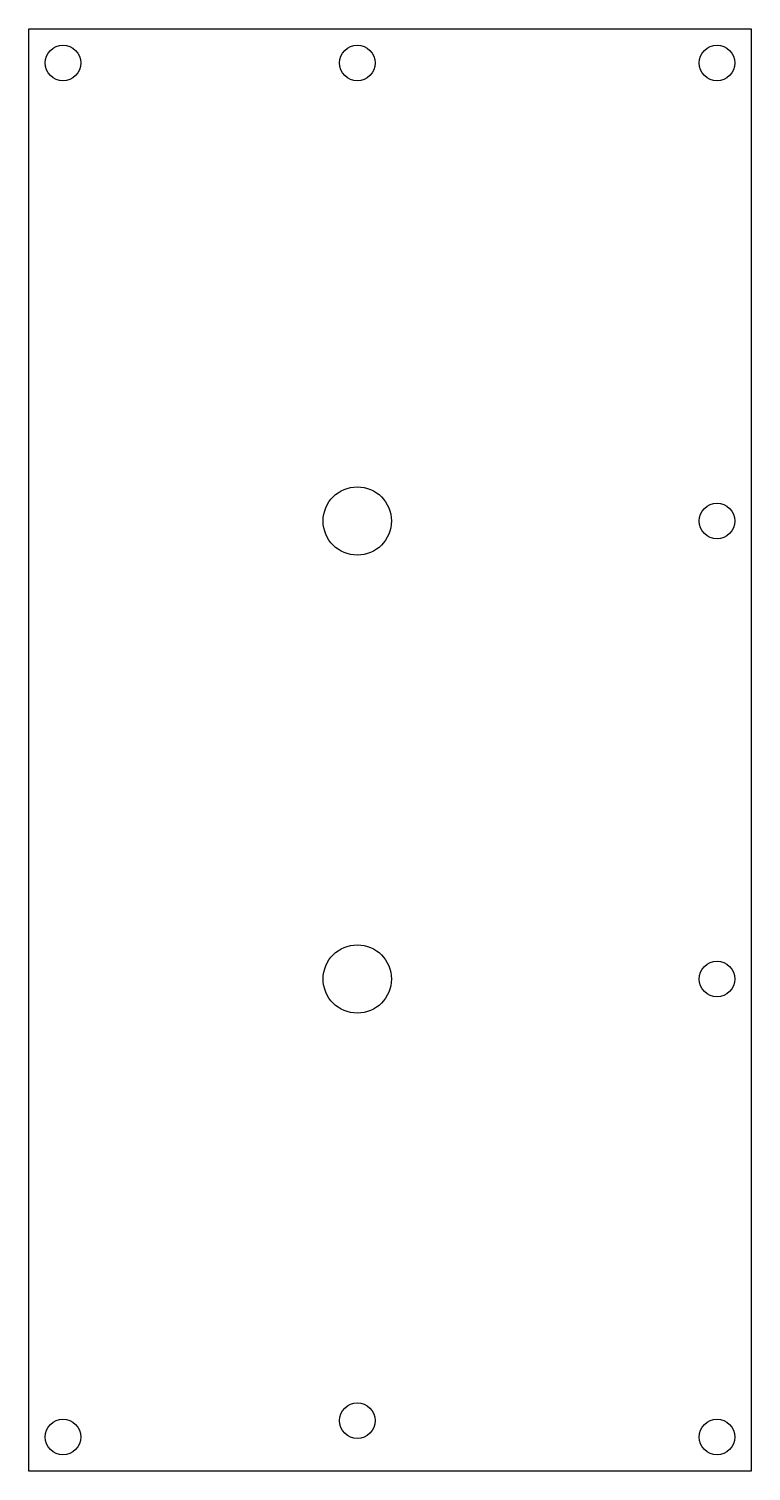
# Model space of a CAD drawing. Extents: x -75 to 35, y -185 to 35.
import ezdxf

# ---------------------------------------------------------------- set-up
doc = ezdxf.new("R2010")
doc.units = 0
doc.layers.get('0').update_dxf_attribs({"linetype": 'CONTINUOUS'})

msp = doc.modelspace()

# ---------------------------------------------------------------- linework, layer by layer
msp.add_lwpolyline([(-75.22, -185.22), (-75.22, 35.22), (35.22, 35.22), (35.22, -185.22)], close=True)
for centre, radius in [((-70, 30), 2.72), ((-25, 30), 2.72), ((30, 30), 2.72), ((-25, -40), 5.22), ((30, -40), 2.72), ((-25, -110), 5.22), ((30, -110), 2.72), ((-25, -177.5), 2.72), ((-70, -180), 2.72), ((30, -180), 2.72)]:
    msp.add_circle(centre, radius)

doc.saveas('drawing.dxf')
